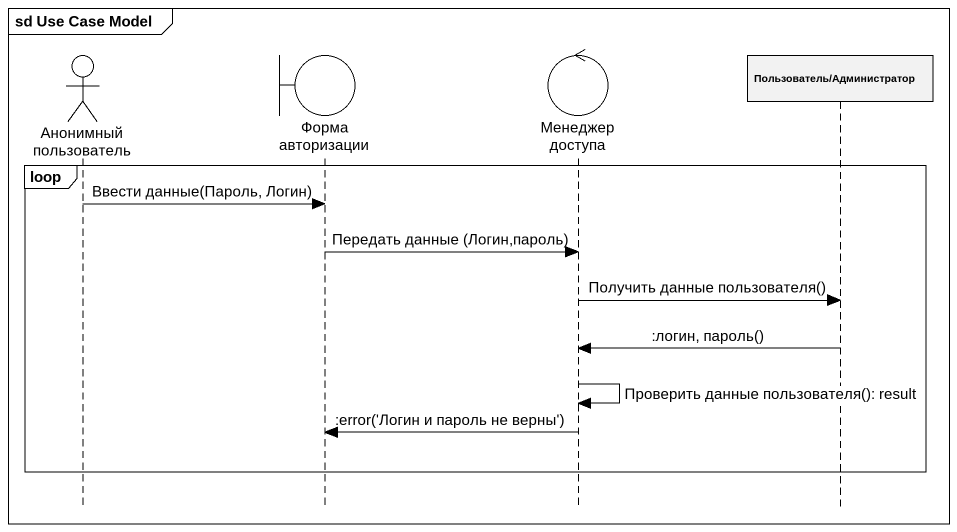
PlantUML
@startuml
mainframe sd Use Case Model
hide footbox
actor "Анонимный пользователь" as Анонимный_пользователь
boundary "Форма авторизации" as Форма_авторизации
control "Менеджер доступа" as Менеджер_доступа
participant "Пользователь/Администратор" as Пользователь_Администратор

loop
  Анонимный_пользователь -> Форма_авторизации : Ввести данные(Пароль, Логин)
  Форма_авторизации -> Менеджер_доступа : Передать данные (Логин,пароль)
  Менеджер_доступа -> Пользователь_Администратор : Получить данные пользователя()
  Пользователь_Администратор -> Менеджер_доступа : :логин, пароль()
  Менеджер_доступа -> Менеджер_доступа : Проверить данные пользователя(): result
  Менеджер_доступа -> Форма_авторизации : :error('Логин и пароль не верны')
end
@enduml
